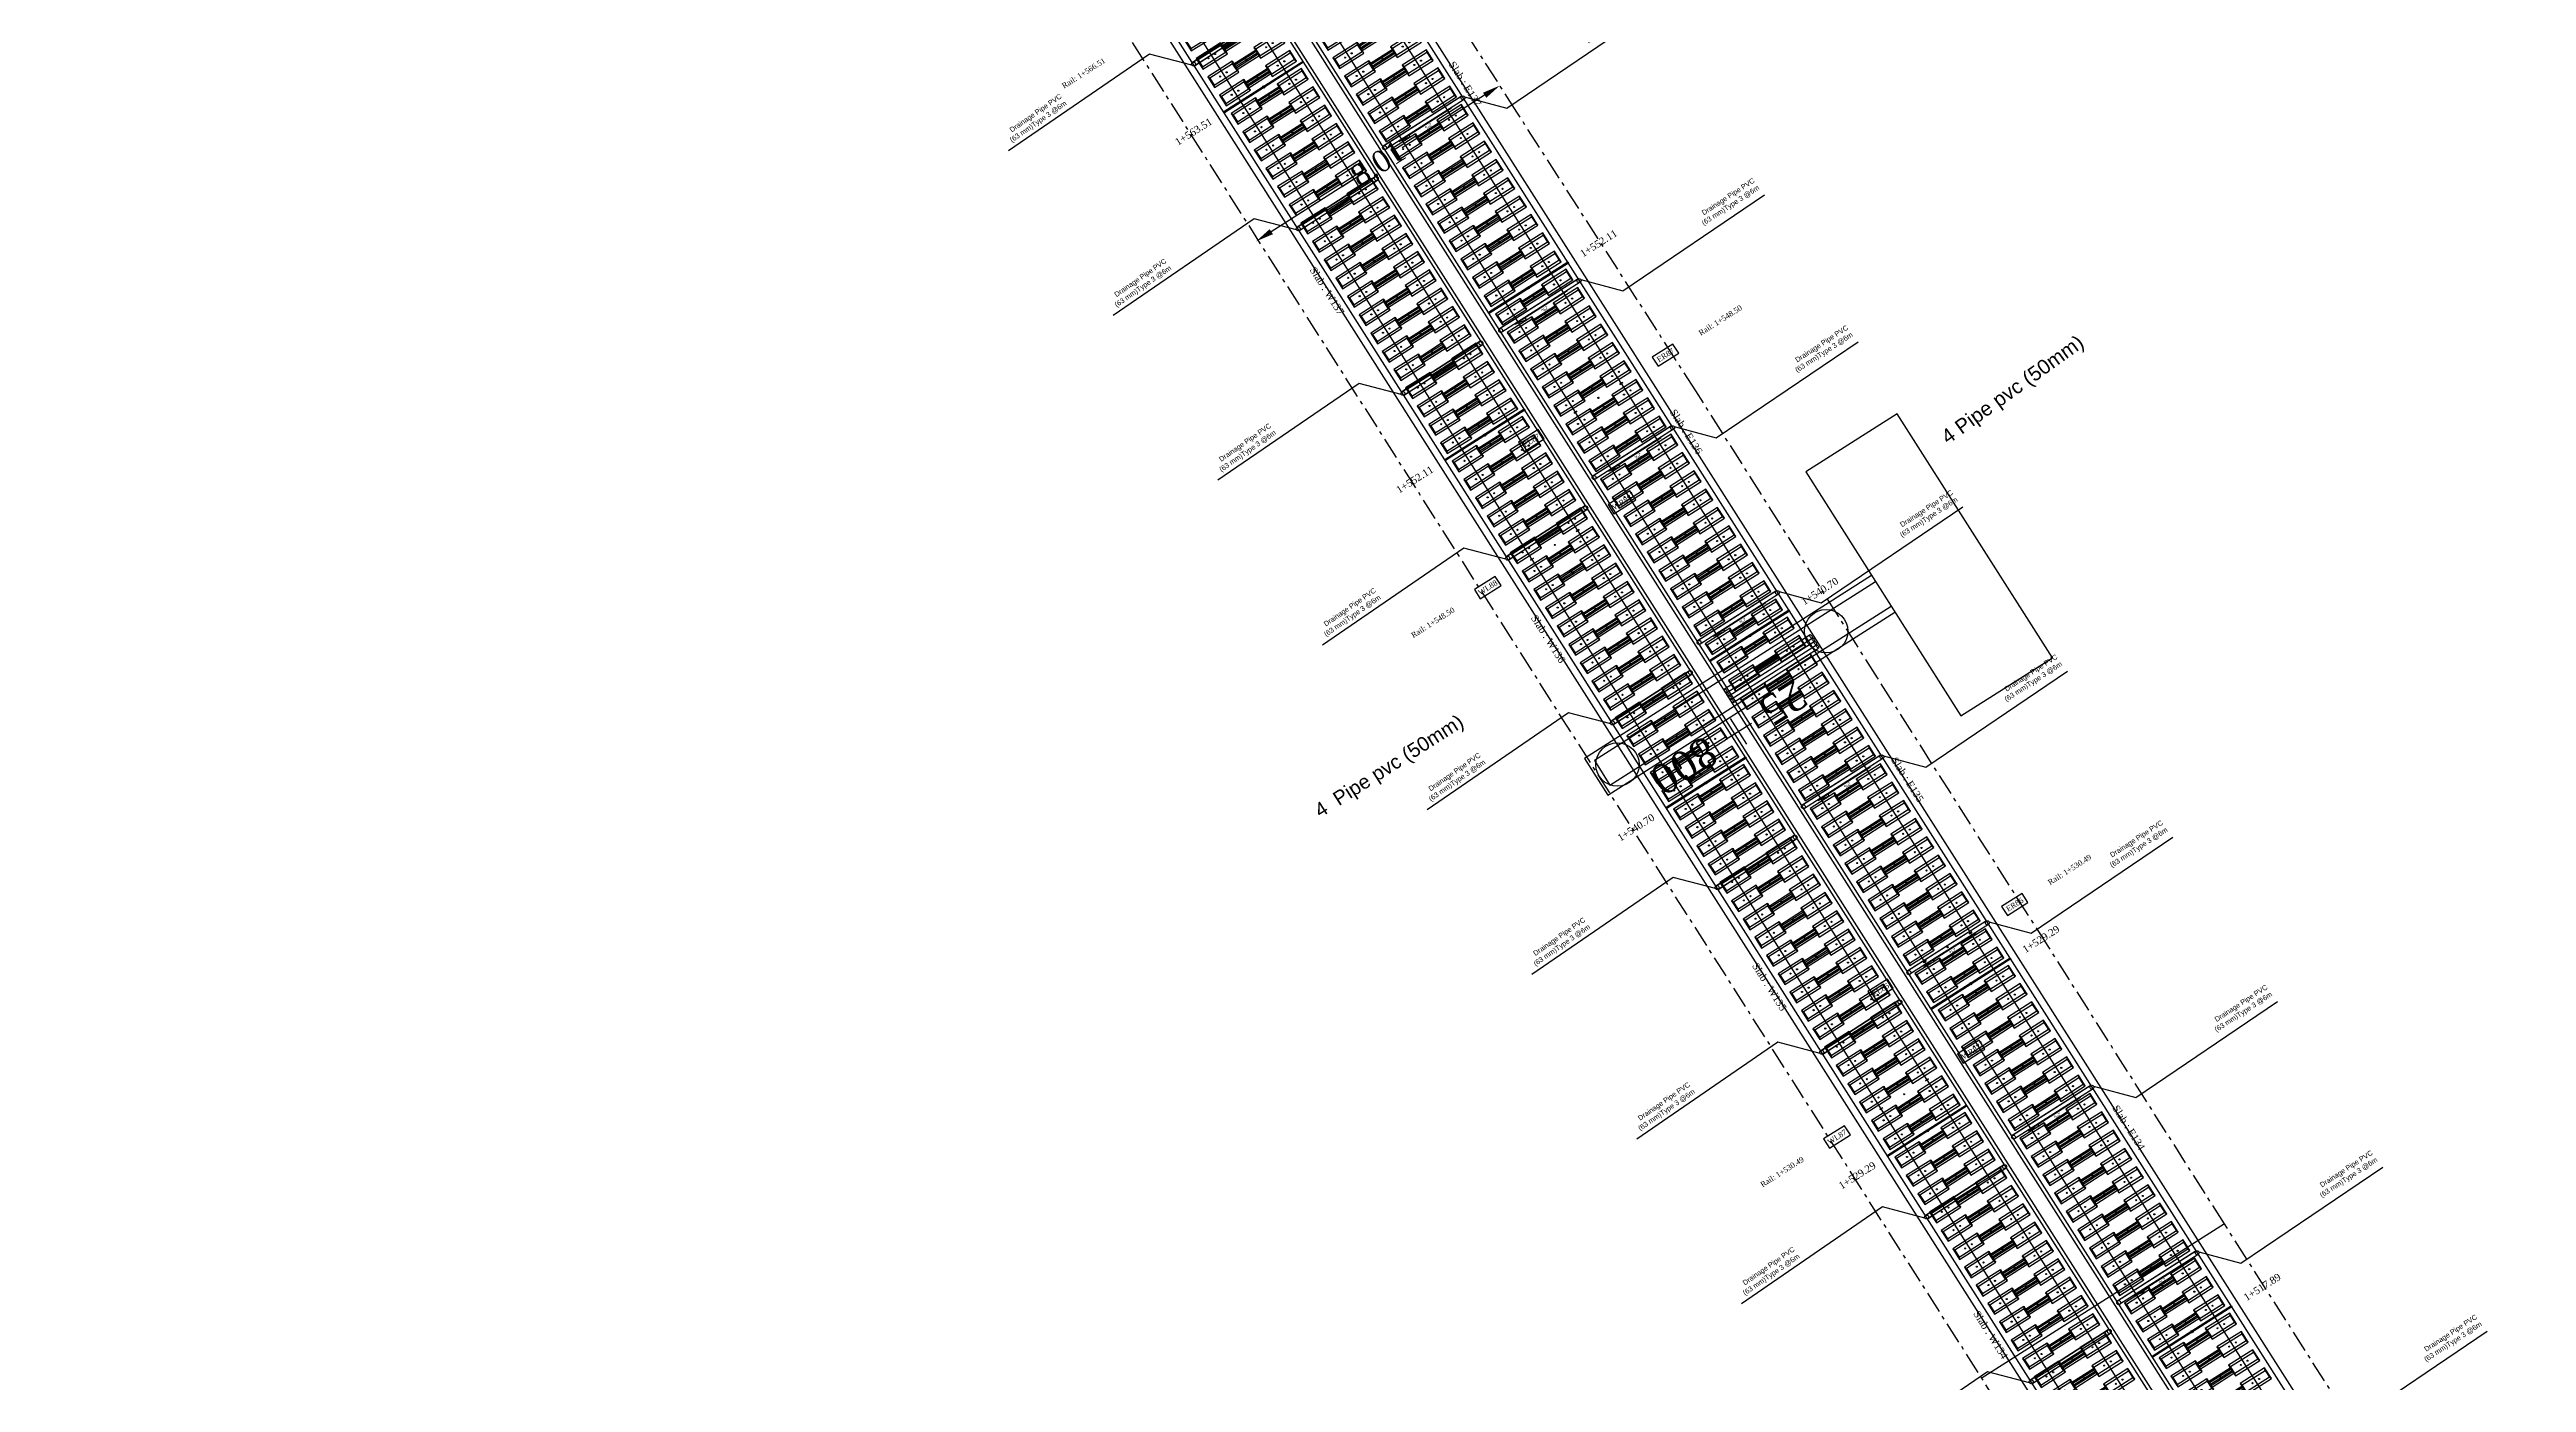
# Model space of a CAD drawing. Header units: metres. Extents: x 0 to 564365, y 0 to 3594889.
# Drawn here: x 563348.6 to 563417.2, y 3594517.5 to 3594554.4 of the extents above; entities that cross this region are included whole.
import ezdxf
from ezdxf.enums import TextEntityAlignment as Align

# ---------------------------------------------------------------- set-up
doc = ezdxf.new("R2010")
doc.units = ezdxf.units.M
doc.linetypes.add('ACAD_ISO10W100', pattern=[18, 12, -3, 0, -3])
doc.linetypes.add('DASHED2', pattern=[0.375, 0.25, -0.125])
for name, color, linetype in [('1', 7, 'Continuous'), ('2d', 2, 'Continuous'), ('_flg-all slab', 7, 'Continuous'), ('_flg-Bar Divar', 11, 'ACAD_ISO10W100'), ('_flg-Por Konande-Devar', 230, 'Continuous'), ('_flg-por Konande-Vasat', 170, 'Continuous'), ('AG_JOOSH', 7, 'Continuous'), ('AG_Print', 7, 'Continuous'), ('AG_Slab', 7, 'Continuous'), ('C-ROAD-STAN-MAJR', 11, 'Continuous'), ('E Pipe', 5, 'Continuous'), ('Km_Rail', 7, 'Continuous'), ('Km_Slab', 7, 'Continuous'), ('newSTALBL', 1, 'Continuous'), ('Number_Slab', 7, 'Continuous'), ('Point_Gal', 80, 'Continuous'), ('Rail', 1, 'Continuous'), ('Rail_Gap', 7, 'Continuous'), ('Signaling Pipe', 5, 'Continuous'), ('Travers', 7, 'Continuous')]:
    doc.layers.add(name, color=color, linetype=linetype)
doc.styles.add('ND', font='nashkh.shx', dxfattribs={"height": 3})
doc.styles.get("Standard").update_dxf_attribs({"font": 'romantic.ttf'})
doc.dimstyles.get("Standard").update_dxf_attribs({"dimtxt": 0.6, "dimasz": 0.5, "dimexe": 0.5, "dimexo": 0.5, "dimgap": 0.09, "dimtad": 0, "dimzin": 0, "dimdsep": 46, "dimtxsty": 'Standard', "dimcen": 0.09, "dimadec": 0, "dimazin": 0, "dimtfac": 1, "dimtofl": 0, "dimtmove": 0, "dimatfit": 3, "dimfxl": 1, "dimfxlon": 1, "dimtolj": 1, "dimtzin": 0, "dimarcsym": 0})

# ---------------------------------------------------------------- blocks, each defined once
blk = doc.blocks.new('*D56')
at = {"color": 0, "lineweight": -2, "transparency": 16777216}
for p, q in [((563388.495, 3594553.812), (563388.495, 3594553.812)), ((563388.342, 3594553.122), (563386.061, 3594551.664)), ((563382.439, 3594549.349), (563384.72, 3594550.807)), ((563381.748, 3594549.501), (563381.748, 3594549.501))]:
    blk.add_line(p, q, dxfattribs=at)
at = {"color": 0, "transparency": 16777216}
for points in [[(563388.298, 3594553.192), (563388.387, 3594553.052), (563388.764, 3594553.391)], [(563382.394, 3594549.419), (563382.484, 3594549.279), (563382.017, 3594549.08)]]:
    blk.add_solid(points, dxfattribs=at)
at = {"layer": 'Defpoints', "color": 0, "transparency": 16777216}
for p in [(563388.764, 3594553.391, 1556.206), (563388.764, 3594553.391), (563382.017, 3594549.08, 1537.061)]:
    blk.add_point(p, dxfattribs=at)
at = {"color": 0, "transparency": 16777216, "insert": (563385.391, 3594551.236), "char_height": 0.6, "attachment_point": 5, "rotation": 32.58015}
blk.add_mtext('\\A1;8.01', dxfattribs=at)
blk = doc.blocks.new('stalbl')
for p, q in [((0, 0.0424), (0, -0.0415)), ((0.0424, 0), (-0.0424, 0))]:
    blk.add_line(p, q)
blk.add_attdef('STAMAN', text='', height=0.0167).set_placement((-0.08, 0), align=Align.MIDDLE_RIGHT)
blk.add_attdef('STAPRE', text='', height=0.0167).set_placement((0.08, 0), align=Align.MIDDLE_LEFT)
blk = doc.blocks.new('AG_slab')
at = {"layer": 'AG_Slab', "color": 1}
for p, q in [((1.3, 0.015), (-1.3, 0.015)), ((1.3, -0.015), (-1.3, -0.015))]:
    blk.add_line(p, q, dxfattribs=at)
at = {"layer": 'AG_Slab', "color": 5}
for p, q in [((-1.3, -0.015), (-1.3, 0.015)), ((1.3, 0.015), (1.3, -0.015))]:
    blk.add_line(p, q, dxfattribs=at)
at = {"layer": 'AG_Slab', "color": 2, "linetype": 'DASHED2'}
blk.add_line((1.3, 0), (-1.3, 0), dxfattribs=at)
at = {"layer": 'AG_Slab', "color": 7}
blk.add_circle((0, 0), 0.03, dxfattribs=at)
blk = doc.blocks.new('AG_Joosh')
at = {"layer": 'AG_JOOSH', "color": 2}
for p, q in [((-0.701, 0.005), (-0.801, 0.005)), ((0.701, 0.005), (0.801, 0.005)), ((-0.701, -0.005), (-0.801, -0.005)), ((0.701, -0.005), (0.801, -0.005))]:
    blk.add_line(p, q, dxfattribs=at)
at = {"layer": 'AG_JOOSH', "color": 7}
blk.add_circle((0, 0), 0.0155, dxfattribs=at)
blk = doc.blocks.new('AG_t')
at = {"layer": 'Travers', "color": 3}
blk.add_lwpolyline([(-0.354, 0.175), (-1.155, 0.175), (-1.155, -0.175), (-0.354, -0.175), (-0.354, 0.175), (-0.38, 0.114), (-1.129, 0.114), (-1.155, 0.175), (-1.129, 0.114), (-1.129, -0.114), (-1.155, -0.175), (-1.129, -0.114), (-0.38, -0.114), (-0.354, -0.175), (-0.38, -0.114), (-0.38, 0.114), (-0.354, 0.175), (-0.354, 0.09), (0.354, 0.09), (0.354, 0.045), (-0.354, 0.045), (-0.354, 0), (0.354, 0), (0.354, -0.045), (-0.354, -0.045), (-0.354, -0.09), (0.354, -0.09), (0.354, -0.175), (1.155, -0.175), (1.155, 0.175), (0.354, 0.175), (0.354, -0.175), (0.38, -0.114), (0.38, 0.114), (0.354, 0.175), (0.38, 0.114), (1.129, 0.114), (1.155, 0.175), (1.129, 0.114), (1.129, -0.114), (1.155, -0.175), (1.129, -0.114), (0.38, -0.114)], dxfattribs=at)
for centre in [(-0.863, 0), (-0.646, 0), (0.646, 0), (0.863, 0)]:
    blk.add_circle(centre, 0.015, dxfattribs=at)
at = {"layer": 'Travers', "color": 7}
blk.add_circle((0, 0), 0.02, dxfattribs=at)
blk = doc.blocks.new('PIPES')
at = {"color": 4}
for p, q in [((569592.971, 3595233.122), (569595.269, 3595234.721)), ((569593.033, 3595233.031), (569595.332, 3595234.631)), ((569593.033, 3595233.031), (569595.332, 3595234.631)), ((569593.096, 3595232.941), (569595.394, 3595234.541)), ((569593.096, 3595232.941), (569595.394, 3595234.541)), ((569593.159, 3595232.851), (569595.457, 3595234.45)), ((569593.159, 3595232.851), (569595.457, 3595234.45)), ((569593.222, 3595232.76), (569595.52, 3595234.36))]:
    blk.add_line(p, q, dxfattribs=at)
for centre, ratio in [((569595.3, 3595234.676), 0.474559), ((569595.363, 3595234.586), 0.474559), ((569595.426, 3595234.496), 0.474559), ((569595.489, 3595234.405), 0.474559), ((569593.002, 3595233.076), 0.466931), ((569593.065, 3595232.986), 0.466931), ((569593.128, 3595232.896), 0.466931), ((569593.191, 3595232.806), 0.466931)]:
    blk.add_ellipse(centre, major_axis=(0.0314, -0.0451), ratio=ratio, dxfattribs=at)
blk = doc.blocks.new('Drainage Pipe E')
at = {"color": 30, "true_color": 0xf26722}
for p, q in [((-0.873, 0.07), (0.849, 0.07)), ((-0.873, 0.07), (0.849, 0.07)), ((0.849, 0.07), (0.518, 0.124)), ((0.518, 0.124), (0.518, 0.07)), ((0.849, 0.07), (0.518, 0.124)), ((0.518, 0.124), (0.518, 0.07))]:
    blk.add_line(p, q, dxfattribs=at)
at = {"layer": '2d', "flags": 128}
blk.add_lwpolyline([(-1.349, 0), (-2.168, 0.894), (-6.923, 0.758)], dxfattribs=at)
at = {"layer": 'E Pipe', "color": 4}
for p, q in [((-1.297, 0.054), (1.286, 0.055)), ((-1.297, 0.054), (1.286, 0.055)), ((-1.308, -0.055), (1.296, -0.055)), ((-1.299, -0.055), (1.286, -0.054))]:
    blk.add_line(p, q, dxfattribs=at)
for centre in [(-1.295, 0), (-1.295, 0), (1.286, 0), (1.286, 0)]:
    blk.add_circle(centre, 0.0546, dxfattribs=at)
at = {"color": 30, "true_color": 0xf26722, "insert": (-0.163, 0.204), "char_height": 0.0993, "attachment_point": 1, "rotation": 0.01814}
blk.add_mtext_dynamic_manual_height_columns('2%', width=1.00817, gutter_width=1, heights=[0], dxfattribs=at)
at = {"layer": '2d', "insert": (-6.895, 0.173), "char_height": 0.141, "width": 2.11353, "attachment_point": 3, "rotation": 180.65034, "style": 'ND'}
blk.add_mtext('{\\f@Arial Unicode MS|b0|i0|c0|p34;Drainage Pipe PVC\\P(63 mm)Type 3 @6m}', dxfattribs=at)
blk = doc.blocks.new('_N-drainage pipe')
at = {"layer": '2d', "flags": 128}
blk.add_lwpolyline([(570000.683, 3594952.865), (569999.692, 3594952.175), (569999.196, 3594947.463)], dxfattribs=at)
at = {"layer": 'E Pipe', "color": 4}
for p, q in [((570000.743, 3594952.898), (570001.089, 3594955.469)), ((570000.745, 3594952.908), (570001.087, 3594955.46))]:
    blk.add_line(p, q, dxfattribs=at)
blk.add_lwpolyline([(570000.637, 3594952.924), (570000.979, 3594955.474)], close=True, dxfattribs=at)
for centre in [(570001.033, 3594955.467), (570001.033, 3594955.467), (570000.691, 3594952.919), (570000.691, 3594952.919)]:
    blk.add_circle(centre, 0.0544, dxfattribs=at)
at = {"layer": '2d', "insert": (569998.901, 3594949.57), "char_height": 0.14047, "width": 2.10551, "attachment_point": 3, "rotation": 84.28582, "style": 'ND'}
blk.add_mtext('{\\f@Arial Unicode MS|b0|i0|c0|p34;Drainage Pipe PVC\\P(63 mm)Type 3 @6m}', dxfattribs=at)

msp = doc.modelspace()

# ---------------------------------------------------------------- linework, layer by layer
at = {"color": 3}
msp.add_line((563408.812, 3594521.899, 1537.669), (563402.083, 3594517.62, 1556.266), dxfattribs=at)
msp.add_line((563408.812, 3594521.899, 1537.669), (563402.083, 3594517.62, 1556.266), dxfattribs=at)
at = {"color": 7, "lineweight": 30, "elevation": 1549.943, "flags": 128}
msp.add_lwpolyline([(563399.051, 3594539.833), (563391.104, 3594534.777), (563391.748, 3594533.764), (563399.695, 3594538.82)], dxfattribs=at)
at = {"color": 7, "flags": 128}
msp.add_lwpolyline([(563399.159, 3594539.664), (563391.38, 3594534.715), (563391.809, 3594534.04), (563399.588, 3594538.989)], dxfattribs=at)
at = {"layer": '1', "color": 5}
for centre in [(563397.792, 3594538.295, 1537.44), (563397.792, 3594538.295, 1537.44), (563392.017, 3594534.608, 1537.38), (563392.017, 3594534.608, 1537.38)]:
    msp.add_circle(centre, 0.6, dxfattribs=at)
at = {"layer": '1', "color": 6}
for centre in [(563397.792, 3594538.295, 1537.44), (563392.017, 3594534.608, 1537.38)]:
    msp.add_circle(centre, 0.6, dxfattribs=at)
at = {"layer": '_flg-all slab', "linetype": 'Continuous', "lineweight": -3}
for p, q in [((563840.355, 3593841.38), (563319.954, 3594659.655)), ((563837.655, 3593839.663), (563317.254, 3594657.938)), ((563838.161, 3593839.985), (563317.76, 3594658.26)), ((563835.461, 3593838.268), (563315.06, 3594656.542))]:
    msp.add_line(p, q, dxfattribs=at)
at = {"layer": '_flg-Bar Divar', "lineweight": -3, "ltscale": 0.05}
for p, q in [((563834.533, 3593837.677), (563314.131, 3594655.952)), ((563389.232, 3594552.658, 1556.206), (563384.393, 3594560.23, 1556.206)), ((563394.186, 3594544.942, 1556.206), (563389.232, 3594552.658, 1556.206)), ((563399.21, 3594537.008, 1556.206), (563394.186, 3594544.942, 1556.206)), ((563403.932, 3594529.583, 1556.206), (563399.21, 3594537.008, 1556.206)), ((563408.812, 3594521.899, 1556.206), (563403.932, 3594529.583, 1556.206)), ((563413.74, 3594514.183, 1556.206), (563408.812, 3594521.899, 1556.206))]:
    msp.add_line(p, q, dxfattribs=at)
at = {"layer": '_flg-Por Konande-Devar', "linetype": 'Continuous', "lineweight": -3}
for p, q in [((563840.524, 3593841.488), (563320.123, 3594659.762)), ((563835.292, 3593838.16), (563314.891, 3594656.435))]:
    msp.add_line(p, q, dxfattribs=at)
at = {"layer": '_flg-por Konande-Vasat'}
for p, q in [((563837.739, 3593839.717), (563317.338, 3594657.991)), ((563838.077, 3593839.931), (563317.675, 3594658.206))]:
    msp.add_line(p, q, dxfattribs=at)
at = {"layer": 'Point_Gal', "color": 7, "lineweight": 30, "elevation": 1549.943}
msp.add_lwpolyline([(563397.226, 3594542.701), (563401.52, 3594535.951), (563404.052, 3594537.562), (563399.762, 3594544.305), (563397.226, 3594542.701)], dxfattribs=at)
at = {"layer": 'Rail'}
for points in [[(563392.12, 3594545.158), (563382.461, 3594560.347)], [(563390.853, 3594544.352), (563381.193, 3594559.541)], [(563390.915, 3594541.09), (563381.256, 3594556.278)], [(563389.648, 3594540.284), (563379.988, 3594555.472)], [(563401.785, 3594529.961), (563392.125, 3594545.15)], [(563400.518, 3594529.155), (563390.858, 3594544.344)], [(563400.58, 3594525.893), (563390.92, 3594541.081)], [(563399.313, 3594525.087), (563389.653, 3594540.275)], [(563411.45, 3594514.764), (563401.79, 3594529.953)], [(563410.182, 3594513.958), (563400.523, 3594529.147)], [(563410.245, 3594510.696), (563400.585, 3594525.884)], [(563408.978, 3594509.89), (563399.318, 3594525.078)]]:
    msp.add_lwpolyline(points, dxfattribs=at)
at = {"layer": 'Rail_Gap', "color": 210}
for points in [[(563393.14, 3594545.623), (563393.712, 3594545.987), (563393.551, 3594546.24), (563392.979, 3594545.876)], [(563389.439, 3594543.269), (563389.987, 3594543.618), (563389.826, 3594543.871), (563389.278, 3594543.522)], [(563391.92, 3594541.545), (563392.522, 3594541.928), (563392.361, 3594542.181), (563391.759, 3594541.798)], [(563388.219, 3594539.191), (563388.798, 3594539.559), (563388.637, 3594539.813), (563388.058, 3594539.445)], [(563402.808, 3594530.428), (563403.374, 3594530.788), (563403.213, 3594531.041), (563402.647, 3594530.681)], [(563399.107, 3594528.074), (563399.649, 3594528.419), (563399.488, 3594528.672), (563398.946, 3594528.327)], [(563401.585, 3594526.348), (563402.187, 3594526.731), (563402.026, 3594526.984), (563401.424, 3594526.601)], [(563397.884, 3594523.994), (563398.462, 3594524.362), (563398.301, 3594524.615), (563397.723, 3594524.248)]]:
    msp.add_lwpolyline(points, close=True, dxfattribs=at)

# ---------------------------------------------------------------- block references
for name, p, rotation in [('_N-drainage pipe', (-2541941.893, 1695722.385), 310.4543852449801), ('_N-drainage pipe', (-2541938.995, 1695717.828), 310.4543852449801), ('_N-drainage pipe', (-2541936.098, 1695713.272), 310.4543852449801), ('_N-drainage pipe', (-2541933.2, 1695708.715), 310.4543852449801), ('_N-drainage pipe', (-2541930.302, 1695704.158), 310.4543852449801), ('PIPES', (-155354.686, 26128.612), 357.6143934674715), ('_N-drainage pipe', (-2541927.404, 1695699.602), 310.4543852449801), ('_N-drainage pipe', (-2541924.506, 1695695.045), 310.4543852449801), ('_N-drainage pipe', (-2541921.608, 1695690.489), 310.4543852449801), ('_N-drainage pipe', (-2541918.71, 1695685.932), 310.4543852449801)]:
    msp.add_blockref(name, p, dxfattribs=dict(rotation=rotation))
at = {"layer": 'AG_JOOSH', "rotation": 32.4552927846295}
for p in [(563391.489, 3594544.751), (563390.284, 3594540.683), (563401.154, 3594529.554), (563399.949, 3594525.486)]:
    msp.add_blockref('AG_Joosh', p, dxfattribs=at)
at = {"layer": 'AG_Print'}
for p, rotation in [((563381.105, 3594555.116), 32.4552927846295), ((563384.886, 3594555.134), 32.4552927846295), ((563381.427, 3594554.61), 32.4552927846295), ((563381.749, 3594554.103), 32.4552927846295), ((563385.208, 3594554.628), 32.4552927846295), ((563385.53, 3594554.121), 32.45529278939575), ((563382.071, 3594553.597), 32.4552927846295), ((563385.852, 3594553.615), 32.4552927846295), ((563382.393, 3594553.091), 32.4552927846295), ((563386.174, 3594553.109), 32.4552927846295), ((563382.715, 3594552.585), 32.4552927846295), ((563383.037, 3594552.078), 32.4552927846295), ((563386.496, 3594552.603), 32.4552927846295), ((563386.818, 3594552.096), 32.4552927846295), ((563383.359, 3594551.572), 32.4552927846295), ((563387.14, 3594551.59), 32.4552927846295), ((563383.681, 3594551.066), 32.45529278939575), ((563387.462, 3594551.084), 32.4552927846295), ((563384.003, 3594550.559), 32.4552927846295), ((563384.325, 3594550.053), 32.4552927846295), ((563387.784, 3594550.577), 32.45529278939575), ((563388.106, 3594550.071), 32.4552927846295), ((563384.647, 3594549.547), 32.4552927846295), ((563388.428, 3594549.565), 32.45529278939575), ((563384.969, 3594549.041), 32.4552927846295), ((563388.75, 3594549.059), 32.4552927846295), ((563385.291, 3594548.534), 32.4552927846295), ((563385.613, 3594548.028), 32.4552927846295), ((563389.071, 3594548.552), 32.4552927846295), ((563389.393, 3594548.046), 32.4552927846295), ((563385.935, 3594547.522), 32.45529278939575), ((563389.715, 3594547.54), 32.4552927846295), ((563386.257, 3594547.015), 32.4552927846295), ((563390.037, 3594547.033), 32.4552927846295), ((563386.579, 3594546.509), 32.4552927846295), ((563386.901, 3594546.003), 32.4552927846295), ((563390.359, 3594546.527), 32.4552927846295), ((563390.681, 3594546.021), 32.45529278939575), ((563387.223, 3594545.497), 32.4552927846295), ((563391.003, 3594545.515), 32.4552927846295), ((563387.545, 3594544.99), 32.4552927846295), ((563391.325, 3594545.008), 32.4552927846295), ((563391.653, 3594544.494), 32.4552927846295), ((563387.867, 3594544.484), 32.4552927846295), ((563388.189, 3594543.978), 32.4552927846295), ((563391.975, 3594543.987), 32.4552927846295), ((563388.511, 3594543.471), 32.4552927846295), ((563392.297, 3594543.481), 32.4552927846295), ((563388.832, 3594542.965), 32.45529278939575), ((563389.154, 3594542.459), 32.4552927846295), ((563392.619, 3594542.975), 32.4552927846295), ((563392.941, 3594542.468), 32.4552927846295), ((563389.476, 3594541.952), 32.4552927846295), ((563393.263, 3594541.962), 32.4552927846295), ((563389.798, 3594541.446), 32.4552927846295), ((563393.585, 3594541.456), 32.45529278939575), ((563390.12, 3594540.94), 32.4552927846295), ((563390.448, 3594540.425), 32.4552927846295), ((563393.907, 3594540.95), 32.4552927846295), ((563394.229, 3594540.443), 32.45529278939575), ((563390.77, 3594539.919), 32.4552927846295), ((563394.551, 3594539.937), 32.4552927846295), ((563391.092, 3594539.413), 32.4552927846295), ((563394.873, 3594539.431), 32.4552927846295), ((563391.414, 3594538.906), 32.4552927846295), ((563391.736, 3594538.4), 32.45529278939575), ((563395.195, 3594538.924), 32.4552927846295), ((563395.517, 3594538.418), 32.4552927846295), ((563392.058, 3594537.894), 32.4552927846295), ((563395.839, 3594537.912), 32.4552927846295), ((563392.38, 3594537.387), 32.4552927846295), ((563396.161, 3594537.406), 32.4552927846295), ((563392.702, 3594536.881), 32.4552927846295), ((563393.024, 3594536.375), 32.4552927846295), ((563396.483, 3594536.899), 32.45529278939575), ((563396.804, 3594536.393), 32.4552927846295), ((563393.346, 3594535.869), 32.4552927846295), ((563397.126, 3594535.887), 32.4552927846295), ((563393.668, 3594535.362), 32.4552927846295), ((563397.448, 3594535.38), 32.4552927846295), ((563393.99, 3594534.856), 32.4552927846295), ((563394.312, 3594534.35), 32.4552927846295), ((563397.77, 3594534.874), 32.4552927846295), ((563398.092, 3594534.368), 32.4552927846295), ((563394.634, 3594533.843), 32.45529278939575), ((563398.414, 3594533.862), 32.4552927846295), ((563394.956, 3594533.337), 32.4552927846295), ((563398.736, 3594533.355), 32.4552927846295), ((563399.058, 3594532.849), 32.4552927846295), ((563395.278, 3594532.831), 32.4552927846295), ((563395.6, 3594532.325), 32.4552927846295), ((563399.38, 3594532.343), 32.45529278939575), ((563395.922, 3594531.818), 32.4552927846295), ((563399.702, 3594531.836), 32.4552927846295), ((563396.244, 3594531.312), 32.4552927846295), ((563396.565, 3594530.806), 32.4552927846295), ((563400.024, 3594531.33), 32.4552927846295), ((563400.346, 3594530.824), 32.4552927846295), ((563396.887, 3594530.299), 32.4552927846295), ((563400.668, 3594530.318), 32.4552927846295), ((563397.209, 3594529.793), 32.4552927846295), ((563400.99, 3594529.811), 32.4552927846295), ((563397.531, 3594529.287), 32.45529278939575), ((563397.853, 3594528.781), 32.4552927846295), ((563401.318, 3594529.297), 32.4552927846295), ((563401.64, 3594528.79), 32.4552927846295), ((563398.175, 3594528.274), 32.4552927846295), ((563401.962, 3594528.284), 32.4552927846295), ((563398.497, 3594527.768), 32.4552927846295), ((563402.284, 3594527.778), 32.45529278939575), ((563398.819, 3594527.262), 32.4552927846295), ((563399.141, 3594526.755), 32.4552927846295), ((563402.606, 3594527.271), 32.4552927846295), ((563402.928, 3594526.765), 32.45529278939575), ((563399.463, 3594526.249), 32.4552927846295), ((563403.25, 3594526.259), 32.4552927846295), ((563399.785, 3594525.743), 32.4552927846295), ((563403.572, 3594525.753), 32.4552927846295), ((563400.113, 3594525.228), 32.4552927846295), ((563400.435, 3594524.722), 32.45529278939575), ((563403.894, 3594525.246), 32.4552927846295), ((563404.216, 3594524.74), 32.4552927846295), ((563400.757, 3594524.216), 32.4552927846295), ((563404.537, 3594524.234), 32.4552927846295), ((563401.079, 3594523.709), 32.4552927846295), ((563404.859, 3594523.727), 32.4552927846295), ((563401.401, 3594523.203), 32.4552927846295), ((563401.723, 3594522.697), 32.4552927846295), ((563405.181, 3594523.221), 32.45529278939575), ((563405.503, 3594522.715), 32.4552927846295), ((563402.045, 3594522.19), 32.4552927846295), ((563405.825, 3594522.209), 32.4552927846295), ((563402.367, 3594521.684), 32.4552927846295), ((563406.147, 3594521.702), 32.4552927846295), ((563406.469, 3594521.196), 32.4552927846295), ((563402.689, 3594521.178), 32.4552927846295), ((563403.011, 3594520.672), 32.4552927846295), ((563406.791, 3594520.69), 32.4552927846295), ((563403.333, 3594520.165), 32.45529278939575), ((563407.113, 3594520.183), 32.4552927846295), ((563403.655, 3594519.659), 32.4552927846295), ((563403.977, 3594519.153), 32.4552927846295), ((563407.435, 3594519.677), 32.45529278939575), ((563407.757, 3594519.171), 32.4552927846295), ((563404.298, 3594518.646), 32.4552927846295), ((563408.079, 3594518.665), 32.4552927846295), ((563404.62, 3594518.14), 32.4552927846295), ((563408.401, 3594518.158), 32.4552927846295), ((563404.942, 3594517.634), 32.4552927846295), ((563405.264, 3594517.128), 32.4552927846295), ((563408.723, 3594517.652), 32.4552927846295), ((563409.045, 3594517.146), 32.4552927846295)]:
    msp.add_blockref('AG_t', p, dxfattribs=dict(at, rotation=rotation))
at = {"layer": 'AG_Slab'}
for p, rotation in [((563382.228, 3594553.35), 32.45529277986325), ((563389.554, 3594547.794), 32.4552927846295), ((563388.349, 3594543.725), 32.4552927846295), ((563395.675, 3594538.169), 32.45529277986325), ((563394.47, 3594534.1), 32.45529277986325), ((563401.796, 3594528.544), 32.4552927846295), ((563400.591, 3594524.476), 32.4552927846295), ((563407.917, 3594518.919), 32.4552927846295)]:
    msp.add_blockref('AG_slab', p, dxfattribs=dict(at, rotation=rotation))
at = {"layer": 'C-ROAD-STAN-MAJR', "color": 11, "linetype": 'Continuous', "lineweight": -3, "xscale": 0.9962075155305835, "yscale": 0.9962075155305835, "zscale": 0.9962075155305835, "rotation": 212.4552858197466}
for p in [(563386.653, 3594552.358), (563389.866, 3594547.302), (563392.453, 3594543.234), (563395.354, 3594538.674), (563398.246, 3594534.127), (563401.164, 3594529.538), (563404.058, 3594524.988), (563406.97, 3594520.409), (563409.859, 3594515.866)]:
    msp.add_blockref('Drainage Pipe E', p, dxfattribs=at)
at = {"layer": 'newSTALBL'}
ref = msp.add_blockref('stalbl', (563395.366, 3594535.528), dxfattribs=dict(at, xscale=10, yscale=10, zscale=10, rotation=212.4634002966061))
ref.add_attrib('STAMAN', '25', dxfattribs={"height": 0.833, "rotation": 212.4634}).set_placement((563395.852, 3594536.331), align=Align.RIGHT)
ref.add_attrib('STAPRE', '800', (563394.434, 3594535.428), dxfattribs={"height": 0.833, "rotation": 212.4634})

# ---------------------------------------------------------------- texts
at = {"layer": 'Km_Rail', "color": 1}
for s, p in [('Rail: 1+566.51', (563377.244, 3594553.733)), ('Rail: 1+548.50', (563394.864, 3594546.897)), ('Rail: 1+548.50', (563386.909, 3594538.536)), ('Rail: 1+530.49', (563404.529, 3594531.7)), ('Rail: 1+530.49', (563396.574, 3594523.339))]:
    msp.add_text(s, height=0.15, rotation=32.45529, dxfattribs=at).set_placement(p, align=Align.MIDDLE_CENTER)
at = {"layer": 'Km_Slab', "color": 11}
for s, p in [('1+563.51', (563380.287, 3594552.116)), ('1+552.11', (563391.495, 3594549.028)), ('1+552.11', (563386.408, 3594542.491)), ('1+540.70', (563397.616, 3594539.403)), ('1+540.70', (563392.529, 3594532.866)), ('1+529.29', (563403.737, 3594529.778)), ('1+529.29', (563398.651, 3594523.241)), ('1+517.89', (563409.858, 3594520.154))]:
    msp.add_text(s, height=0.2, rotation=32.45529, dxfattribs=at).set_placement(p, align=Align.MIDDLE_CENTER)
at = {"layer": 'Number_Slab', "color": 230}
for s, rotation, p in [('Slab : E137', 302.45529, (563387.801, 3594553.438)), ('Slab : W137', 302.4553, (563383.981, 3594547.706)), ('Slab : E136', 302.45529, (563393.922, 3594543.813)), ('Slab : W136', 302.45529, (563390.102, 3594538.081)), ('Slab : E135', 302.45529, (563400.044, 3594534.188)), ('Slab : W135', 302.4553, (563396.223, 3594528.456)), ('Slab : E134', 302.45529, (563406.165, 3594524.563)), ('Slab : W134', 302.45529, (563402.344, 3594518.831))]:
    msp.add_text(s, height=0.2, rotation=rotation, dxfattribs=at).set_placement(p, align=Align.MIDDLE_CENTER)
at = {"layer": 'Rail_Gap', "color": 200}
for s, p in [('ER87', (563393.345, 3594545.932)), ('EL87', (563389.633, 3594543.57)), ('WR88', (563392.14, 3594541.863)), ('WL88', (563388.428, 3594539.502)), ('ER86', (563403.01, 3594530.735)), ('EL86', (563399.298, 3594528.373)), ('WR87', (563401.805, 3594526.666)), ('WL87', (563398.093, 3594524.305))]:
    msp.add_text(s, height=0.15, rotation=32.45529, dxfattribs=at).set_placement(p, align=Align.MIDDLE_CENTER)
at = {"layer": 'Signaling Pipe', "color": 6, "attachment_point": 1, "style": 'ND'}
for s, insert, char_height, width, rotation in [('{\\f@Arial Unicode MS|b0|i0|c178|p34;4 Pipe pvc (50mm)}', (563400.928, 3594543.777), 0.39988, 7.65394, 35.80206), ('{\\f@Arial Unicode MS|b0|i0|c178|p34;4  Pipe pvc (50mm)}', (563383.581, 3594533.455, 1537.38), 0.39294, 7.52113, 32.58617)]:
    msp.add_mtext(s, dxfattribs=dict(at, insert=insert, char_height=char_height, width=width, rotation=rotation))

# ---------------------------------------------------------------- dimensions: what is measured, and where the dimension line sits
at = {"color": 6}
dim = msp.add_aligned_dim(p1=(563382.017, 3594549.08, 1537.061), p2=(563388.764, 3594553.391, 1556.206), distance=0, dimstyle='Standard', dxfattribs=at)
dim.commit()
dim.dimension.update_dxf_attribs({"geometry": '*D56', "text_midpoint": (563385.391, 3594551.236)})

doc.saveas('drawing.dxf')
